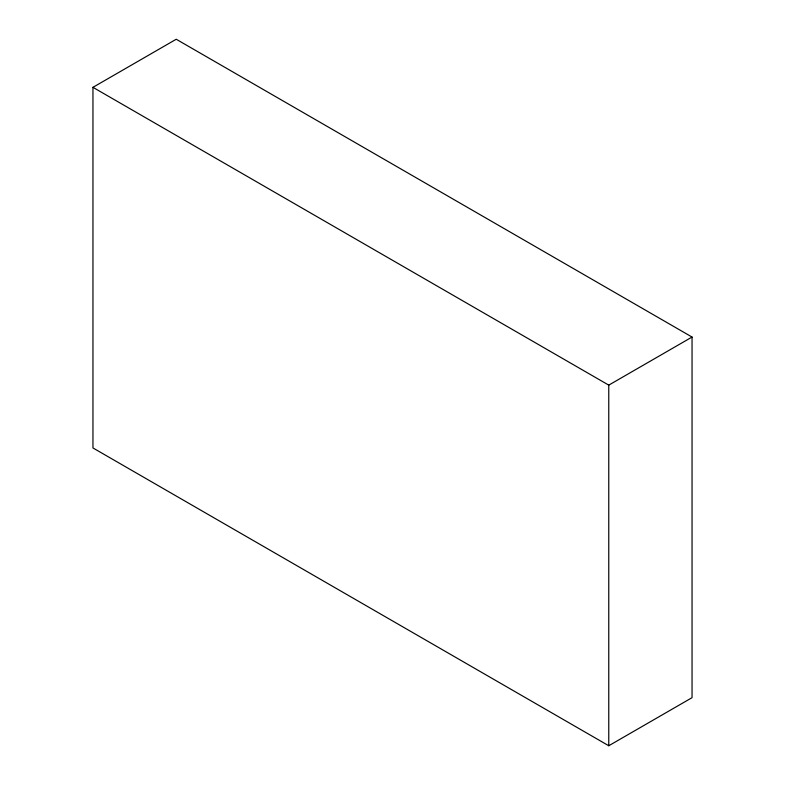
<?xml version="1.0" encoding="UTF-8"?>
<svg xmlns="http://www.w3.org/2000/svg" width="785" height="785" viewBox="0 0 785 785"><rect width="100%" height="100%" fill="white"/><g stroke="black" fill="none" stroke-linecap="round" stroke-linejoin="round"><path stroke-width="1.18" d="M92.954 87.331L176.232 39.25L692.046 337.05L692.046 697.669L608.767 745.75L92.954 447.95L92.954 87.331L608.767 385.131L692.046 337.05M608.767 385.131L608.767 745.75"/></g></svg>
